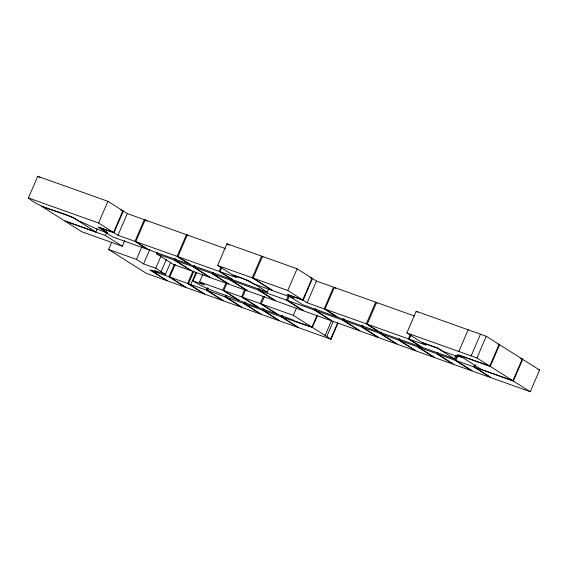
<?xml version="1.0" encoding="UTF-8"?>
<svg xmlns="http://www.w3.org/2000/svg" width="568" height="568" viewBox="0 0 568 568"><rect width="100%" height="100%" fill="white"/><g stroke="black" fill="none" stroke-linecap="round" stroke-linejoin="round"><path stroke-width="0.85" d="M28.4 197.962L37.736 176.286L107.927 201.321L122.873 210.785L113.536 232.468L98.03 226.93L106.45 232.269C96.759 229.926 88.523 224.616 79.321 221.264C63.701 210.721 43.04 210.522 28.4 197.962L98.591 222.997L113.536 232.468M98.591 222.997L107.927 201.321M95.857 231.964L73.045 217.516L41.514 206.269L64.326 220.718L95.857 231.964L97.242 228.755M124.719 240.584L122.297 246.207L105.371 235.486L106.748 232.269M113.983 232.752L99.251 227.491L107.679 232.83L104.441 231.673L112.883 237.019L147.886 249.508L134.999 241.343L117.966 235.266L113.983 232.752L123.32 211.069L120.87 210.196M170.613 262.331L165.43 274.372L154.255 270.389L157.947 272.725L149.796 269.821L167.091 280.769L146.374 273.378L108.616 249.473L111.726 242.245M117.966 235.266L127.303 213.589L123.32 211.069M134.999 241.343L144.336 219.667L127.303 213.589M135.78 241.627L177.102 256.36L189.989 264.525L148.667 249.785L135.78 241.627L145.117 219.944L186.439 234.683L187.873 235.592M165.43 274.372L155.767 268.252L143.576 263.907L136.462 259.406L141.993 246.555M143.576 263.907L149.803 249.459M156.484 253.719L174.34 260.087L191.26 270.801L173.396 264.425L156.484 253.719L157.173 252.107M155.767 268.252L160.95 256.211M161.106 271.639L166.289 259.59M174.34 260.087L175.036 258.483M175.214 260.392L192.921 266.711L209.84 277.425L192.112 271.099L175.214 260.392L175.903 258.788M177.102 256.36L186.439 234.683M168.959 276.779L151.067 270.411L167.872 281.053L185.807 287.451L168.959 276.779L174.149 264.738M177.933 256.658L219.234 271.39L232.12 279.548L190.812 264.816L177.933 256.658L187.262 234.982L225.269 248.535M169.754 277.063L187.617 283.432L204.53 294.125L186.595 287.727L169.754 277.063L175.285 264.212M193.908 267.066L211.637 273.385L228.549 284.099L210.827 277.78L193.908 267.066L194.604 265.462M187.617 283.432L192.8 271.39M188.477 283.737L206.369 290.12L223.217 300.791L205.325 294.409L188.477 283.737L194.007 270.893M190.749 284.554L195.939 272.505M202.705 274.699L199.595 281.927L222.841 290.212L239.597 300.827C224.19 293.983 207.206 290.369 193.056 280.954L196.862 272.122M212.624 273.74L230.445 280.095L247.357 290.809L229.543 284.454L212.624 273.74L213.319 272.136M206.369 290.12L207.405 287.713M217.615 265.455L252.256 277.809L272.306 290.504L253.264 283.716L248.166 280.486L232.568 274.919L217.615 265.455L226.951 243.771L261.592 256.132L263.083 257.07M207.185 290.411L225.148 296.823L241.996 307.487L224.026 301.083L207.185 290.411L208.222 288.004M219.234 271.39L220.966 267.379M268.714 288.899L267.329 292.108L232.894 279.825L220.015 271.667L221.74 267.656M222.841 290.212L226.298 282.189M223.827 290.567L241.556 296.894L258.312 307.508L240.584 301.182L223.827 290.567L226.937 283.34M230.445 280.095L231.133 278.49M231.339 280.414L258.44 290.085L275.359 300.799L248.251 291.128L231.339 280.414L232.035 278.81M225.148 296.823L225.844 295.218M225.858 297.071L243.842 303.489L260.691 314.154L242.706 307.742L225.858 297.071L226.554 295.466M241.556 296.894L244.666 289.666M242.422 297.199L260.265 303.568L277.028 314.182L259.178 307.813L242.422 297.199L245.532 289.978M252.256 277.809L261.592 256.132M253.129 278.121L262.466 256.438L297.107 268.799L312.059 278.263L302.723 299.947L287.209 294.409L292.328 297.653L273.194 290.83L253.129 278.121L287.77 290.475L302.723 299.947M243.842 303.489L244.538 301.885M244.588 303.752L262.522 310.149L279.371 320.821L261.429 314.423L244.588 303.752L245.277 302.148M258.44 290.085L259.136 288.48M260.265 303.568L263.382 296.34M316.802 315.922L311.96 327.161L294.536 320.941L292.655 319.756L278.015 314.53L261.259 303.916L264.368 296.695M262.522 310.149L263.218 308.545M263.318 310.433L281.252 316.83L298.094 327.502L280.159 321.105L263.318 310.433L264.006 308.829M287.77 290.475L297.107 268.799M286.52 300.096L259.399 290.425L276.311 301.139L303.433 310.81L286.52 300.096L288.594 295.282M287.486 300.444L314.665 310.135L331.584 320.849L304.398 311.157L287.486 300.444L289.211 296.425M281.252 316.83L281.941 315.226M337.981 323.199L331.066 339.259L298.874 327.779L282.026 317.107L282.722 315.503M311.96 327.161L293.322 315.361L296.439 308.133M303.17 300.231L288.466 294.984L293.585 298.221L290.859 297.249L302.609 304.689L337.101 316.994L324.214 308.836L307.146 302.751L303.17 300.231L312.506 278.547L310.057 277.674M307.146 302.751L316.482 281.068L312.506 278.547M314.665 310.135L315.361 308.531M331.066 339.259L312.343 327.402L317.526 315.361M324.214 308.836L333.551 287.159L316.482 281.068M324.995 309.113L366.317 323.852L379.204 332.01L337.882 317.271L324.995 309.113L334.332 287.436L375.654 302.176L377.088 303.078M325.137 335.503L331.705 320.245M326.756 336.533L333.324 321.275M330.654 338.997L337.569 322.943M342.824 320.182L315.545 310.447L332.457 321.161L359.736 330.888L342.824 320.182L343.512 318.577M343.718 320.501L361.447 326.82L378.359 337.534L360.63 331.215L343.718 320.501L344.414 318.896M361.447 326.82L362.135 325.216M362.341 327.14L380.07 333.466L396.982 344.18L379.261 337.853L362.341 327.14L363.037 325.535M366.317 323.852L375.654 302.176M367.219 324.172L408.42 338.869L421.3 347.027L380.099 332.33L367.219 324.172L376.556 302.495L414.455 316.014M380.07 333.466L380.766 331.861M381.057 333.821L398.928 340.189L415.84 350.903L397.976 344.527L381.057 333.821L381.753 332.216M398.928 340.189L399.623 338.585M406.858 332.954L416.195 311.271L486.293 336.277L499.073 344.371L489.737 366.048L457.545 354.567L462.537 357.726L456.047 355.412L458.227 356.796L442.955 351.351L437.949 348.177L421.811 342.419L406.858 332.954L476.957 357.954L489.737 366.048M408.42 338.869L410.494 334.048M455.777 355.618L454.393 358.834L422.109 347.318L409.23 339.16L410.955 335.141M417.586 346.849L399.744 340.481L416.656 351.194L434.506 357.563L417.586 346.849L418.282 345.245M418.488 347.169L436.338 353.537L453.25 364.244L435.4 357.883L418.488 347.169L419.184 345.564M437.204 353.843L454.989 360.19L471.909 370.904L454.116 364.557L437.204 353.843L437.892 352.238M454.989 360.19L456.722 356.171M458.823 351.486L468.16 329.809M455.891 360.51L473.733 366.871L490.645 377.585L472.803 371.224L455.891 360.51L457.616 356.498M471.149 355.88L480.485 334.204M476.957 357.954L486.293 336.277M473.733 366.871L474.422 365.267M520.217 358.443L522.688 359.324L539.6 370.038L530.264 391.714L491.604 377.926L474.692 367.219L475.728 364.805M499.62 344.719L522.24 359.04L512.904 380.723L490.29 366.395L499.62 344.719L497.973 344.13M530.264 391.714L513.351 381.007L522.688 359.324M121.24 210.203L122.873 210.785M310.426 277.681L312.059 278.263M520.586 358.451L522.24 359.04M537.953 369.449L539.6 370.038M490.29 366.395L458.88 355.192L481.494 369.519L512.904 380.723M220.015 271.667L236.991 277.724L233.015 275.203C245.49 278.71 256.601 285.022 267.329 292.108M409.23 339.16L426.234 345.223L422.258 342.703L437.53 348.149L454.393 358.834M105.371 235.486L64.795 221.009L81.728 231.737L122.297 246.207M474.692 367.219L513.351 381.007M108.616 249.473L136.462 259.406M261.259 303.916L293.322 315.361M193.056 280.954L204.508 285.037L199.595 281.927M312.343 327.402L282.026 317.107M416.195 311.271L417.693 312.222M334.332 287.436L335.766 288.345M226.951 243.771L229.195 245.191M187.262 234.982L188.697 235.883M145.117 219.944L147.268 221.307M144.336 219.667L145.77 220.576M37.736 176.286L39.973 177.699"/></g></svg>
